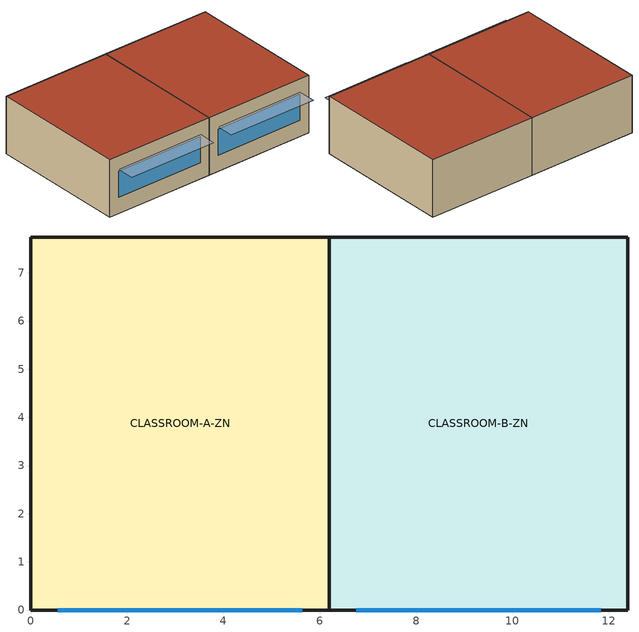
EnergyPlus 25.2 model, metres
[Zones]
CLASSROOM-A-ZN
 floor ground (FLOOR-CONSTRUCTION): 0,0 6.2,0 6.2,7.75 0,7.75 z0
 wall outside (WALL-CONSTRUCTION): 6.2,0 0,0 0,7.75 6.2,7.75 6.2,0 z0:3.2
 window (WINDOW-CONSTRUCTION): 5.64,0 0.56,0 z0.9:2.35
 roof outside (ROOF-CONSTRUCTION): 0,7.75 6.2,7.75 6.2,0 0,0 z3.2
CLASSROOM-B-ZN
 floor ground (FLOOR-CONSTRUCTION): 6.2,0 12.39,0 12.39,7.75 6.2,7.75 z0
 wall outside (WALL-CONSTRUCTION): 12.39,0 6.2,0 6.2,7.75 12.39,7.75 12.39,0 z0:3.2
 window (WINDOW-CONSTRUCTION): 11.84,0 6.75,0 z0.9:2.35
 roof outside (ROOF-CONSTRUCTION): 6.2,7.75 12.39,7.75 12.39,0 6.2,0 z3.2
shading: 0.56,-0.99 5.64,-0.99 5.64,0 0.56,0 z2.47; 6.75,-0.99 11.84,-0.99 11.84,0 6.75,0 z2.47
[Building]
quant-cli-openstudio-task-04-ubuntu: 0, Suburbs, 0.04, 0.4, FullExterior, 25, 6
[Site:Location]
Synthetic Test USA: 39, -104, -7, 1600
[Material]
WALL-MAT: Rough, 0.16, 0.045, 1100, 920, 0.9, 0.7, 0.7
ROOF-MAT: Rough, 0.22, 0.038, 900, 900, 0.9, 0.7, 0.7
FLOOR-MAT: Rough, 0.18, 1.2, 1600, 800, 0.9, 0.7, 0.7
[WindowMaterial:SimpleGlazingSystem]
LOW-E-GLASS: 1.75, 0.29, 0.62
[Construction]
WALL-CONSTRUCTION: WALL-MAT
ROOF-CONSTRUCTION: ROOF-MAT
FLOOR-CONSTRUCTION: FLOOR-MAT
WINDOW-CONSTRUCTION: LOW-E-GLASS
[HVACTemplate:Thermostat]
ENGIWORLD-THERMOSTAT: HEATING-SP, , COOLING-SP
[Zone]
CLASSROOM-A-ZN; CLASSROOM-B-ZN: 0, 0, 0, 0, 1, 1, 3.2, autocalculate, autocalculate
[HVACTemplate:Zone:IdealLoadsAirSystem]
CLASSROOM-A-ZN; CLASSROOM-B-ZN: ENGIWORLD-THERMOSTAT, ALWAYS-ON
[People]
CLASSROOM-A-PEOPLE: CLASSROOM-A-ZN, ALWAYS-ON, People/Area, , 0.105, , 0.3, autocalculate, ALWAYS-ON
CLASSROOM-B-PEOPLE: CLASSROOM-B-ZN, ALWAYS-ON, People/Area, , 0.105, , 0.3, autocalculate, ALWAYS-ON
[Lights]
CLASSROOM-A-LIGHTS: CLASSROOM-A-ZN, ALWAYS-ON, Watts/Area, , 5.9, , 0, 0.42, 0.18, 0, General
CLASSROOM-B-LIGHTS: CLASSROOM-B-ZN, ALWAYS-ON, Watts/Area, , 5.9, , 0, 0.42, 0.18, 0, General
[ElectricEquipment]
CLASSROOM-A-EQUIPMENT: CLASSROOM-A-ZN, ALWAYS-ON, Watts/Area, , 4.9, , 0, 0.3, 0.2, General
CLASSROOM-B-EQUIPMENT: CLASSROOM-B-ZN, ALWAYS-ON, Watts/Area, , 4.9, , 0, 0.3, 0.2, General
[ZoneInfiltration:DesignFlowRate]
CLASSROOM-A-INFILTRATION: CLASSROOM-A-ZN, ALWAYS-ON, AirChanges/Hour, , , , 0.42, 0, 0, 0, 0
CLASSROOM-B-INFILTRATION: CLASSROOM-B-ZN, ALWAYS-ON, AirChanges/Hour, , , , 0.42, 0, 0, 0, 0
[Schedule:Compact]
ALWAYS-ON: Fraction, Through: 12/31, For: AllDays, Until: 24:00, 1
HEATING-SP: Temperature, Through: 12/31, For: AllDays, Until: 24:00, 20
COOLING-SP: Temperature, Through: 12/31, For: AllDays, Until: 24:00, 25
